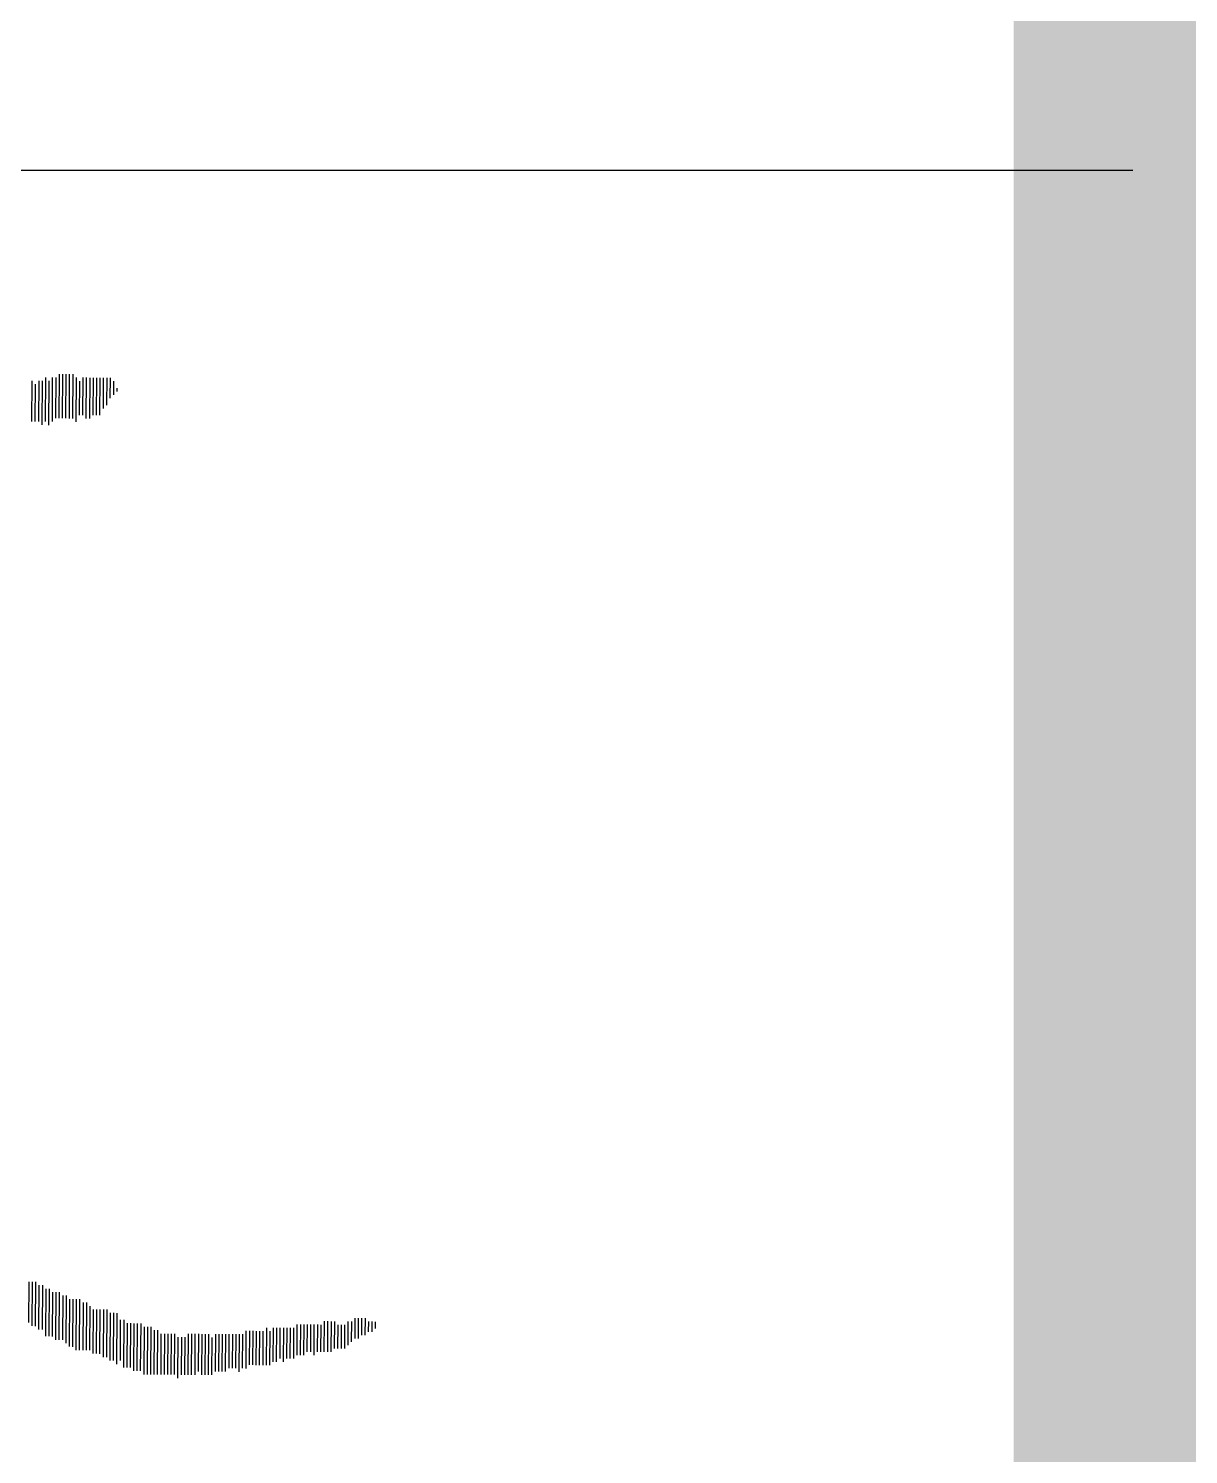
# Model space of a CAD drawing. Extents: x 1738711 to 2346805, y 1189731 to 2516152.
# Drawn here: x 2021788 to 2022518, y 1556101 to 1556998 of the extents above; entities that cross this region are included whole.
import ezdxf
from ezdxf.enums import TextEntityAlignment as Align

# ---------------------------------------------------------------- set-up
doc = ezdxf.new("R2010")
doc.units = 0
doc.header["$LTSCALE"] = 1000
doc.header["$MEASUREMENT"] = 0
doc.layers.add('TK', color=4, linetype='Continuous')
doc.layers.add('签名', color=2, linetype='Continuous')
doc.styles.add('宋体', font='SIMSUN.TTF', dxfattribs={"width": 0.75})

# ---------------------------------------------------------------- blocks, each defined once
blk = doc.blocks.new('hjashrtahreahe')
at = {"layer": 'TK', "color": 7}
blk.add_line((76600, 2800), (83100, 2800), dxfattribs=at)
at = {"layer": 'TK', "color": 3, "const_width": 100}
blk.add_lwpolyline([(2500, 1000), (2500, 58400), (83100, 58400), (83100, 1000)], close=True, dxfattribs=at)
at = {"layer": 'TK', "color": 7, "const_width": 25}
blk.add_lwpolyline([(76600, 3550), (83100, 3550), (83100, 1000), (76600, 1000)], close=True, dxfattribs=at)
at = {"layer": 'TK', "style": '宋体', "width": 0.75}
for tag, height, p in [('项目负责人', 350, (6002.88, 57088.65)), ('专业负责人', 350, (6002.88, 56223.66)), ('设计人', 350, (6002.88, 55419.43)), ('版号1', 250, (77303.87, 22193.36)), ('时间1', 250, (82405.29, 22193.36)), ('版号2', 250, (77303.87, 21593.36)), ('时间2', 250, (82405.29, 21593.36)), ('版号3', 250, (77303.87, 20993.36)), ('时间3', 250, (82405.29, 20993.36)), ('建筑会签', 0.0001, (78977.88, 2403.16)), ('电气会签', 0.0001, (82127.88, 2403.16)), ('结构会签', 0.0001, (78977.88, 1803.16)), ('暖通会签', 0.0001, (82127.88, 1803.16)), ('给排水会签', 0.0001, (78977.88, 1249.52)), ('智能化会签', 0.0001, (82127.88, 1249.52))]:
    blk.add_attdef(tag, text='', height=height, dxfattribs=at).set_placement(p, align=Align.CENTER)
for tag, p in [('合作设计单位', (80815.88, 48985.89)), ('版号说明1', (79853.88, 22318.17)), ('版号说明2', (79853.88, 21718.17)), ('版号说明3', (79853.88, 21118.17)), ('浙江绿储科技有限公司', (80545.18, 16035.89)), ('百兆瓦级集中式熔盐储能关键', (80545.18, 14953.21)), ('设备研发及制造基地项目', (80545.18, 14603.3)), ('1#研发楼', (80545.18, 13635.89)), ('图名', (80545.18, 12435.89)), ('工程编号', (78977.88, 11460.89)), ('子项编号', (82127.88, 11460.89)), ('建筑', (78977.88, 10710.89)), ('图号', (82127.88, 10710.89)), ('施工图', (78977.88, 9960.89)), ('2023.03', (82127.88, 9960.89)), ('审定', (79352.88, 8460.89)), ('审核', (79352.88, 7710.89)), ('工程负责', (79352.88, 6960.89)), ('专业负责', (79352.88, 6210.89)), ('设计', (79352.88, 5460.89)), ('制图', (79352.88, 4710.89)), ('校对', (79352.88, 3960.89))]:
    blk.add_attdef(tag, text='', height=250, dxfattribs=at).set_placement(p, align=Align.MIDDLE_CENTER)
blk = doc.blocks.new('A$C579C72A4')
for p, q in [((1920.36, 773.65), (1920.18, 747.99)), ((1922.48, 771.49), (1922.31, 747.97)), ((1924.64, 773.62), (1924.45, 747.96)), ((1926.77, 773.6), (1926.57, 745.8)), ((1928.93, 775.72), (1928.73, 747.93)), ((1931.05, 773.57), (1930.85, 745.77)), ((1933.21, 775.69), (1933.01, 747.9)), ((1935.34, 775.68), (1935.16, 750.02)), ((1937.5, 777.8), (1937.3, 750)), ((1939.64, 777.79), (1939.44, 749.99)), ((1941.77, 777.77), (1941.57, 749.97)), ((1943.91, 777.75), (1943.71, 749.96)), ((1946.05, 777.74), (1945.85, 749.94)), ((1948.17, 775.59), (1947.97, 747.79)), ((1950.3, 773.43), (1950.14, 752.05)), ((1952.45, 775.55), (1952.28, 752.03)), ((1954.59, 775.54), (1954.4, 749.88)), ((1956.73, 775.52), (1956.54, 749.86)), ((1958.87, 775.51), (1958.7, 751.99)), ((1961, 775.49), (1960.83, 751.97)), ((1963.14, 775.48), (1962.97, 751.96)), ((1965.28, 775.46), (1965.14, 756.22)), ((1967.42, 775.45), (1967.3, 758.34)), ((1969.56, 775.43), (1969.46, 762.6)), ((1971.68, 773.28), (1971.62, 764.72)), ((1973.79, 768.99), (1973.77, 766.85)), ((1918.42, 206.97), (1918.23, 181.31)), ((1920.55, 206.96), (1920.35, 179.16)), ((1922.69, 206.94), (1922.49, 179.14)), ((1924.81, 204.79), (1924.61, 176.99)), ((1926.95, 204.77), (1926.75, 176.97)), ((1929.08, 202.62), (1928.86, 172.68)), ((1931.21, 202.6), (1931, 172.67)), ((1933.34, 200.45), (1933.14, 172.65)), ((1935.48, 200.43), (1935.26, 170.5)), ((1937.61, 200.42), (1937.4, 170.48)), ((1939.74, 198.26), (1939.54, 170.47)), ((1941.88, 198.25), (1941.66, 168.31)), ((1944, 196.09), (1943.78, 166.16)), ((1946.14, 196.08), (1945.92, 166.14)), ((1948.27, 196.06), (1948.04, 163.99)), ((1950.41, 196.05), (1950.18, 163.97)), ((1952.54, 193.89), (1952.32, 163.96)), ((1954.67, 193.88), (1954.46, 163.94)), ((1956.8, 191.73), (1956.6, 163.93)), ((1958.92, 189.57), (1958.72, 161.77)), ((1961.06, 189.56), (1960.86, 161.76)), ((1963.2, 189.54), (1963, 161.74)), ((1965.34, 189.53), (1965.12, 159.59)), ((1967.47, 189.51), (1967.26, 159.57)), ((1969.6, 187.36), (1969.38, 157.42)), ((1971.74, 187.34), (1971.52, 157.4)), ((1973.87, 187.33), (1973.64, 155.25)), ((1975.98, 183.03), (1975.8, 157.37)), ((1978.12, 183.02), (1977.9, 153.08)), ((1980.24, 180.86), (1980.04, 153.07)), ((1982.38, 180.85), (1982.18, 153.05)), ((1984.52, 180.83), (1984.3, 150.9)), ((1986.66, 180.82), (1986.44, 150.88)), ((1988.8, 180.8), (1988.58, 150.87)), ((2087.16, 180.09), (2087.02, 160.85)), ((2089.3, 180.08), (2089.16, 160.83)), ((2091.44, 180.06), (2091.3, 160.82)), ((2093.57, 180.05), (2093.45, 162.94)), ((2095.71, 180.03), (2095.59, 162.93)), ((2097.85, 180.02), (2097.71, 160.77)), ((2099.99, 180), (2099.87, 162.89)), ((2102.13, 179.99), (2102, 162.88)), ((2104.28, 182.11), (2104.14, 162.86)), ((2106.42, 182.09), (2106.28, 162.85)), ((2108.56, 182.08), (2108.42, 162.83)), ((2110.7, 182.06), (2110.57, 164.96)), ((2112.82, 179.91), (2112.71, 164.94)), ((2114.96, 179.89), (2114.85, 164.92)), ((2117.1, 179.88), (2116.99, 164.91)), ((2119.25, 182), (2119.14, 167.03)), ((2121.39, 181.99), (2121.3, 169.16)), ((2123.54, 184.11), (2123.45, 171.28)), ((2125.68, 184.09), (2125.59, 171.26)), ((2127.82, 184.08), (2127.74, 173.39)), ((2129.96, 184.06), (2129.88, 173.37)), ((2132.08, 181.91), (2132.03, 175.49)), ((2134.22, 181.89), (2134.17, 175.48)), ((2136.36, 181.88), (2136.33, 177.6)), ((1990.92, 178.65), (1990.7, 148.71)), ((1993.06, 178.63), (1992.84, 148.7)), ((1995.2, 178.62), (1994.98, 148.68)), ((1997.32, 176.46), (1997.12, 148.67)), ((1999.46, 176.45), (1999.26, 148.65)), ((2001.58, 174.29), (2001.39, 148.63)), ((2003.72, 174.28), (2003.53, 148.62)), ((2005.86, 174.26), (2005.67, 148.6)), ((2007.99, 174.25), (2007.81, 148.59)), ((2010.13, 174.23), (2009.95, 148.57)), ((2012.26, 172.08), (2012.07, 146.42)), ((2014.39, 172.06), (2014.22, 148.54)), ((2016.53, 172.05), (2016.36, 148.53)), ((2018.69, 174.17), (2018.5, 148.51)), ((2020.82, 174.16), (2020.64, 148.5)), ((2022.96, 174.14), (2022.78, 148.48)), ((2025.1, 174.13), (2024.93, 150.6)), ((2027.24, 174.11), (2027.05, 148.45)), ((2029.38, 174.09), (2029.19, 148.43)), ((2031.52, 174.08), (2031.33, 148.42)), ((2033.64, 171.93), (2033.47, 148.4)), ((2035.79, 174.05), (2035.62, 150.53)), ((2037.93, 174.03), (2037.76, 150.51)), ((2040.07, 174.02), (2039.9, 150.5)), ((2042.21, 174), (2042.04, 150.48)), ((2044.35, 173.99), (2044.19, 152.6)), ((2046.48, 173.97), (2046.33, 152.59)), ((2048.62, 173.96), (2048.47, 152.57)), ((2050.76, 173.94), (2050.59, 150.42)), ((2052.9, 173.93), (2052.75, 152.54)), ((2055.05, 176.05), (2054.88, 152.53)), ((2057.19, 176.03), (2057.04, 154.65)), ((2059.33, 176.02), (2059.18, 154.63)), ((2061.47, 176), (2061.31, 154.62)), ((2063.61, 175.99), (2063.45, 154.6)), ((2065.75, 175.97), (2065.59, 154.59)), ((2067.9, 178.09), (2067.73, 154.57)), ((2070.02, 175.94), (2069.87, 154.56)), ((2072.18, 178.06), (2072.02, 156.68)), ((2074.31, 178.05), (2074.16, 156.66)), ((2076.45, 178.03), (2076.31, 158.79)), ((2078.59, 178.02), (2078.44, 156.63)), ((2080.73, 178), (2080.59, 158.76)), ((2082.87, 177.99), (2082.73, 158.74)), ((2085.01, 177.97), (2084.87, 158.73))]:
    blk.add_line(p, q)
blk = doc.blocks.new('harehraehr')
at = {"layer": '签名'}
blk.add_blockref('A$C579C72A4', (2019870.04, 1952403), dxfattribs=at)

msp = doc.modelspace()

# ---------------------------------------------------------------- block references
at = {"xscale": 1.5, "yscale": 1.5, "zscale": 1.5}
msp.add_blockref('hjashrtahreahe', (1897833.1, 1552709.07), dxfattribs=at)
msp.add_blockref('harehraehr', (0, -396400))

doc.saveas('drawing.dxf')
